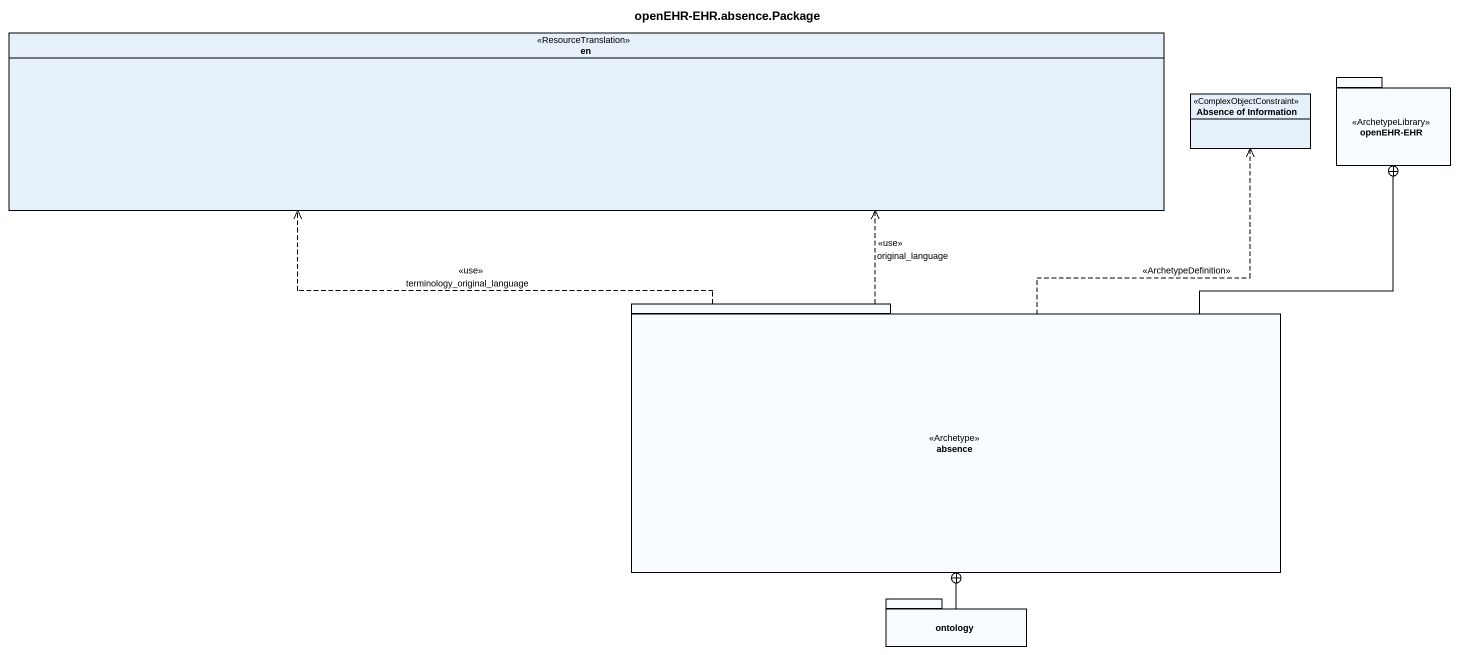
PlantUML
@startuml
title openEHR-EHR.absence.Package
hide circle
hide empty members
enum en <<ResourceTranslation>>
package "openEHR-EHR" as openEHR_EHR <<ArchetypeLibrary>> {
}
class "Absence of Information" as Absence_of_Information <<ComplexObjectConstraint>>
package absence <<Archetype>> {
}
package ontology {
}
absence .up.> en : <<use>>\nterminology_original_language
absence .up.> en : <<use>>\noriginal_language
absence -up-+ openEHR_EHR
absence .up.> Absence_of_Information : <<ArchetypeDefinition>>
ontology -up-+ absence
@enduml
